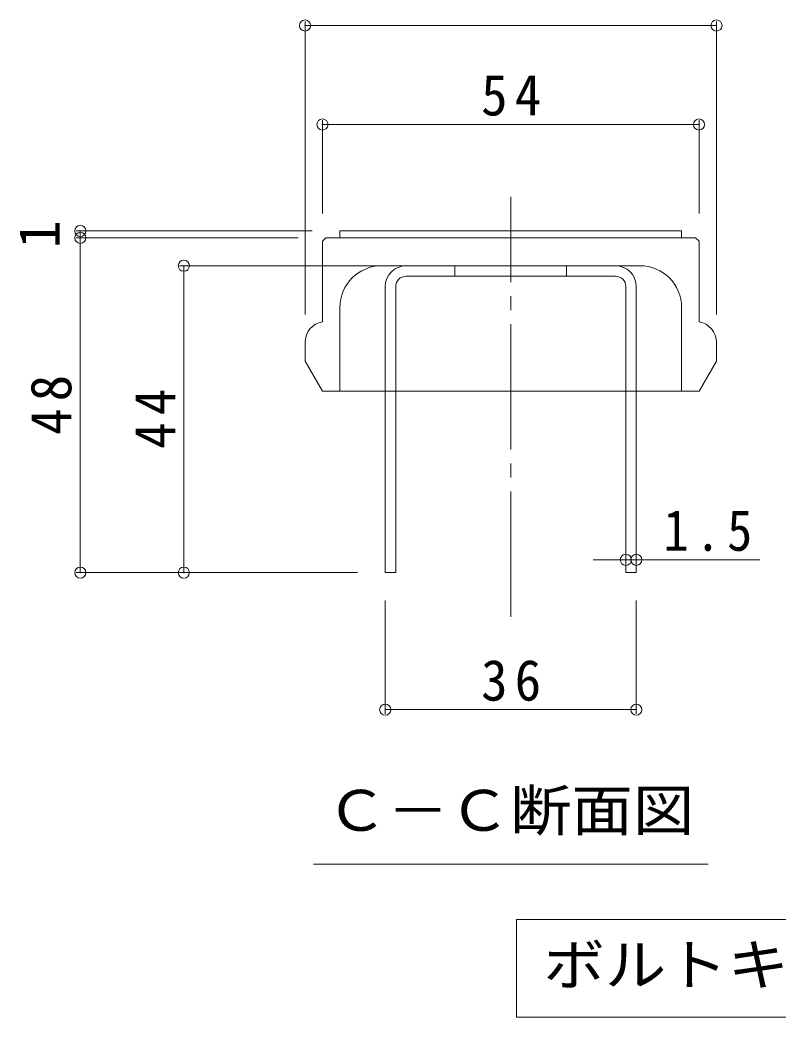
# Model space of a CAD drawing. Units: millimetres on the paper, enlarged 10 times, with parts at other scales. Extents: x -1388 to 1501, y -1966 to 1441.
# Drawn here: x 177 to 720, y 8 to 723 of the extents above; entities that cross this region are included whole.
import ezdxf
from ezdxf.enums import TextEntityAlignment as Align

# ---------------------------------------------------------------- set-up
doc = ezdxf.new("R2010")
doc.units = ezdxf.units.MM
doc.header["$LTSCALE"] = 10
doc.header["$PDMODE"] = 32
doc.header["$PDSIZE"] = 8
doc.linetypes.add('CHAIN2', pattern=[12, 9, -1, 1, -1])
doc.linetypes.add('DASHED1', pattern=[1.8, 1.2, -0.6])
for name, color, linetype, lineweight in [('D-4', 7, 'Continuous', 9), ('D-5', 7, 'Continuous', 9), ('D-7', 6, 'Continuous', 9), ('D-8', 4, 'Continuous', 9)]:
    doc.layers.add(name, color=color, linetype=linetype, lineweight=lineweight)
doc.styles.add('ＭＳ ゴシック', font='')
doc.styles.get('ＭＳ ゴシック').set_extended_font_data('MS Gothic')

msp = doc.modelspace()

# ---------------------------------------------------------------- linework, layer by layer
at = {"layer": 'D-4'}
for p, q in [((381.17, 722.05), (381.17, 511.83)), ((676.17, 722.05), (676.17, 511.83)), ((381.17, 719.05), (676.17, 719.05)), ((393.67, 651.08), (393.67, 584.33)), ((663.67, 651.08), (663.67, 584.33)), ((393.67, 648.08), (663.67, 648.08)), ((217.05, 571.83), (386.17, 571.83)), ((217.05, 566.83), (376.17, 566.83)), ((220.05, 566.83), (220.05, 571.83)), ((220.05, 326.83), (220.05, 566.83)), ((291.27, 546.83), (433.67, 546.83)), ((294.27, 326.83), (294.27, 546.83)), ((611.17, 336), (587.64, 336)), ((611.17, 336), (618.67, 336)), ((618.67, 336), (707.21, 336)), ((217.05, 326.83), (418.67, 326.83)), ((438.67, 225.58), (438.67, 306.83)), ((618.67, 225.58), (618.67, 306.83)), ((618.67, 228.58), (438.67, 228.58))]:
    msp.add_line(p, q, dxfattribs=at)
for p in [(381.17, 719.05), (676.17, 719.05), (393.67, 648.08), (663.67, 648.08), (220.05, 571.83), (220.05, 566.83), (294.27, 546.83), (611.17, 336), (618.67, 336), (220.05, 326.83), (294.27, 326.83), (438.67, 228.58), (618.67, 228.58)]:
    msp.add_point(p, dxfattribs=at)
at = {"layer": 'D-5'}
for p, q in [((387.17, 117.92), (670.17, 117.92)), ((532.87, 78.19), (532.87, 8.19)), ((532.87, 78.19), (1196.41, 78.19)), ((532.87, 8.19), (1196.41, 8.19))]:
    msp.add_line(p, q, dxfattribs=at)
at = {"layer": 'D-7', "linetype": 'CHAIN2'}
msp.add_line((528.67, 295.05), (528.67, 596.31), dxfattribs=at)
at = {"layer": 'D-7'}
for p, q in [((393.67, 564.33), (396.17, 566.83)), ((661.17, 566.83), (396.17, 566.83)), ((406.17, 566.83), (406.17, 571.83)), ((406.17, 571.83), (651.17, 571.83)), ((651.17, 566.83), (651.17, 571.83)), ((393.67, 564.33), (393.67, 506.62)), ((436.17, 546.83), (621.17, 546.83)), ((406.17, 516.83), (406.17, 456.83)), ((651.17, 516.83), (651.17, 456.83)), ((381.17, 491.83), (381.17, 478.48)), ((676.17, 491.83), (676.17, 478.48)), ((393.67, 456.83), (381.17, 478.48)), ((663.67, 456.83), (676.17, 478.48)), ((393.67, 456.83), (438.67, 456.83)), ((446.17, 456.83), (611.17, 456.83)), ((618.67, 456.83), (663.67, 456.83))]:
    msp.add_line(p, q, dxfattribs=at)
at = {"layer": 'D-7', "linetype": 'DASHED1'}
for p, q in [((438.67, 456.83), (446.17, 456.83)), ((611.17, 456.83), (618.67, 456.83))]:
    msp.add_line(p, q, dxfattribs=at)
at = {"layer": 'D-7'}
msp.add_lwpolyline([(661.17, 566.83), (663.67, 564.33), (663.67, 506.62)], dxfattribs=at)
for centre, radius, start, end in [((436.17, 516.83), 30, 90, 180), ((621.17, 516.83), 30, 0, 90), ((396.17, 491.83), 15, 99.59386, 180), ((661.17, 491.83), 15, 0, 80.40614)]:
    msp.add_arc(centre, radius, start, end, dxfattribs=at)
at = {"layer": 'D-8'}
for p, q in [((453.67, 546.83), (603.67, 546.83)), ((488.67, 539.33), (488.67, 546.83)), ((568.67, 539.33), (568.67, 546.83)), ((603.67, 539.33), (453.67, 539.33)), ((438.67, 531.83), (438.67, 326.83)), ((446.17, 531.83), (446.17, 326.83)), ((611.17, 531.83), (611.17, 326.83)), ((618.67, 531.83), (618.67, 326.83)), ((438.67, 326.83), (446.17, 326.83)), ((618.67, 326.83), (611.17, 326.83))]:
    msp.add_line(p, q, dxfattribs=at)
for centre, radius, start, end in [((453.67, 531.83), 15, 90, 180), ((603.67, 531.83), 15, 0, 90), ((453.67, 531.83), 7.5, 90, 180), ((603.67, 531.83), 7.5, 0, 90)]:
    msp.add_arc(centre, radius, start, end, dxfattribs=at)

# ---------------------------------------------------------------- texts
at = {"layer": 'D-4', "color": 2, "style": 'ＭＳ ゴシック'}
msp.add_text('1', height=29.33, rotation=90, dxfattribs=at).set_placement((214.05, 559.33), align=Align.BOTTOM_LEFT)
at = {"layer": 'D-4', "color": 2, "char_height": 29.33, "attachment_point": 7, "style": 'ＭＳ ゴシック'}
for s, insert in [('\\T1.27;\\W0.95;54', (507.42, 654.08)), ('\\T1.27;\\W0.9;1.5', (638.23, 342)), ('\\T1.27;\\W0.95;36', (507.42, 234.58))]:
    msp.add_mtext(s, dxfattribs=dict(at, insert=insert))
at = {"layer": 'D-4', "color": 2, "char_height": 29.33, "attachment_point": 7, "rotation": 90, "style": 'ＭＳ ゴシック'}
for s, insert in [('\\T1.27;\\W0.95;48', (214.05, 425.58)), ('\\T1.27;\\W0.95;44', (288.27, 415.58))]:
    msp.add_mtext(s, dxfattribs=dict(at, insert=insert))
at = {"layer": 'D-5', "color": 2, "style": 'ＭＳ ゴシック', "width": 1.1}
for s, p in [('Ｃ－Ｃ断面図', (396.17, 132.92)), ('ボルトキャップＨＣ－Ｌ詳細図', (552.14, 22.19))]:
    msp.add_text(s, height=29.33, dxfattribs=at).set_placement(p, align=Align.BOTTOM_LEFT)

doc.saveas('drawing.dxf')
